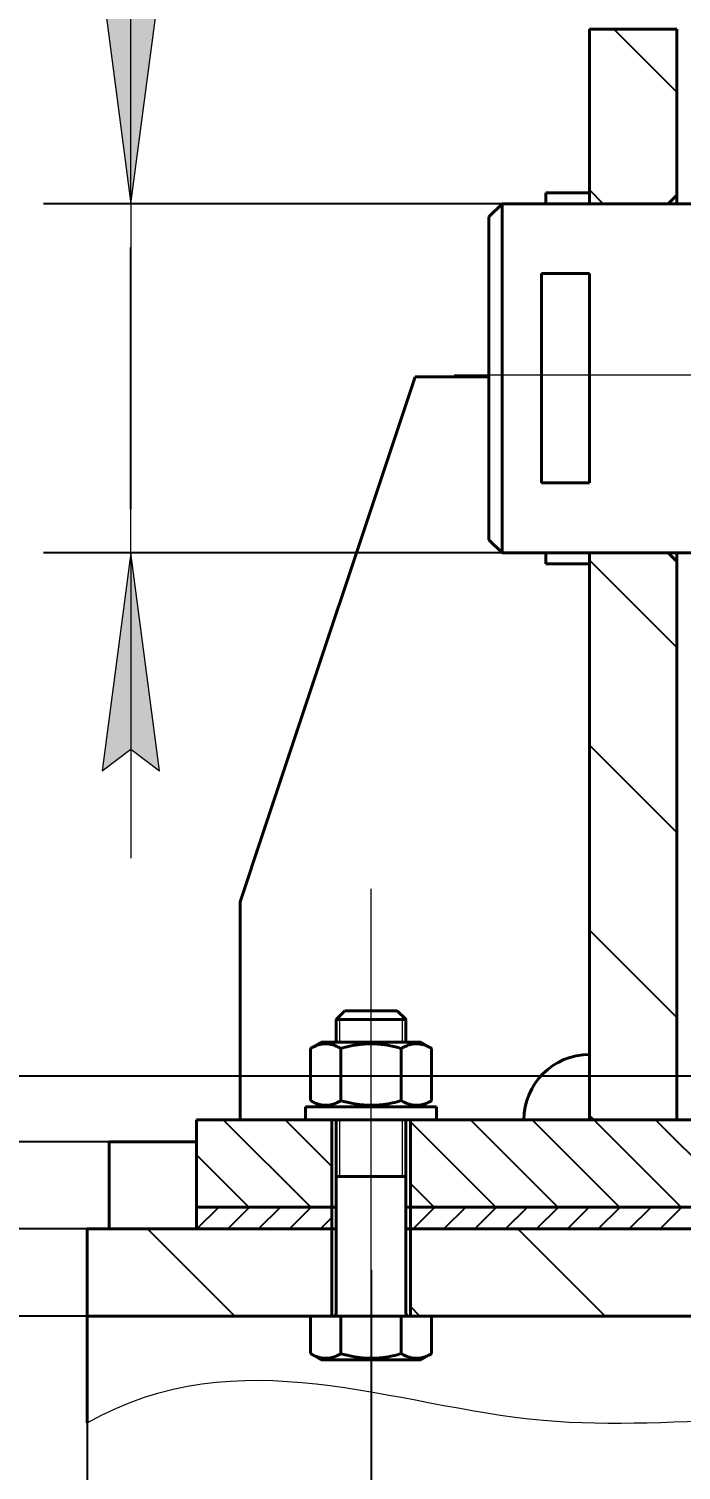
# Model space of a CAD drawing. Header units: millimetres. Extents: x 0 to 841, y 0 to 594.
# Drawn here: x 47.28 to 62.22, y 135.4 to 168.44 of the extents above; entities that cross this region are included whole.
import ezdxf

# ---------------------------------------------------------------- set-up
doc = ezdxf.new("R2010")
doc.units = ezdxf.units.MM
for name, pattern in [('K5LT_AXLED', [19.996264, 15.496264, -1.5, 1.5, -1.5]), ('K5LT_BASIC', [0]), ('K5LT_THIN', [0])]:
    doc.linetypes.add(name, pattern=pattern)
doc.layers.add('Системный слой', color=7, linetype='Continuous')
doc.styles.add('KDIMTEXTSTYLE', font='GOST_AU.SHX', dxfattribs={"width": 0.96, "oblique": 15, "height": 5})
doc.dimstyles.new('KDIMSTYLE (0.10)', dxfattribs={"dimtxt": 5, "dimasz": 1, "dimexe": 2, "dimexo": 0.0625, "dimgap": 1, "dimtad": 1, "dimlfac": 10, "dimtxsty": 'KDIMTEXTSTYLE', "dimsah": 1, "dimcen": 0.09, "dimdle": 1, "dimadec": 0, "dimazin": 0, "dimtfac": 0.667, "dimtmove": 0, "dimatfit": 3, "dimfxl": 1, "dimtvp": 1, "dimtolj": 1, "dimtzin": 0, "dimarcsym": 0})
pattern_1 = [(135, (0, 0), (-2.12132, -2.12132), [])]

# ---------------------------------------------------------------- blocks, each defined once
blk = doc.blocks.new('U301')
at = {"layer": 'Системный слой', "color": 150, "linetype": 'K5LT_BASIC', "lineweight": 40, "true_color": 0x0080ff}
for p, q in [((54.316, 141.429), (54.216, 141.429)), ((56.016, 141.429), (55.916, 141.429))]:
    blk.add_line(p, q, dxfattribs=at)
blk = doc.blocks.new('U312')
at = {"layer": 'Системный слой', "color": 150, "linetype": 'K5LT_BASIC', "lineweight": 40, "true_color": 0x0080ff}
for p, q in [((62.116, 164.629), (62.116, 164.429)), ((62.116, 156.429), (62.116, 156.229))]:
    blk.add_line(p, q, dxfattribs=at)
blk = doc.blocks.new('U335')
at = {"layer": 'Системный слой', "color": 150, "linetype": 'K5LT_BASIC', "lineweight": 40, "true_color": 0x0080ff}
for p, q in [((54.316, 140.929), (54.216, 140.929)), ((56.016, 140.929), (55.916, 140.929))]:
    blk.add_line(p, q, dxfattribs=at)
blk = doc.blocks.new('U337')
at = {"layer": 'Системный слой', "color": 150, "linetype": 'K5LT_BASIC', "lineweight": 40, "true_color": 0x0080ff}
for p, q in [((54.316, 145.209), (54.316, 145.729)), ((54.316, 138.989), (54.316, 143.429))]:
    blk.add_line(p, q, dxfattribs=at)
blk = doc.blocks.new('U338')
at = {"layer": 'Системный слой', "color": 150, "linetype": 'K5LT_BASIC', "lineweight": 40, "true_color": 0x0080ff}
for p, q in [((55.916, 145.209), (55.916, 145.729)), ((55.916, 138.989), (55.916, 143.429))]:
    blk.add_line(p, q, dxfattribs=at)
blk = doc.blocks.new('U339')
at = {"layer": 'Системный слой', "color": 150, "linetype": 'K5LT_BASIC', "lineweight": 40, "true_color": 0x0080ff}
for p, q in [((54.316, 145.729), (55.116, 145.729)), ((55.116, 145.729), (55.916, 145.729))]:
    blk.add_line(p, q, dxfattribs=at)
blk = doc.blocks.new('U340')
at = {"layer": 'Системный слой', "color": 150, "linetype": 'K5LT_BASIC', "lineweight": 40, "true_color": 0x0080ff}
for p, q in [((54.516, 145.929), (55.116, 145.929)), ((55.116, 145.929), (55.716, 145.929))]:
    blk.add_line(p, q, dxfattribs=at)
blk = doc.blocks.new('U341')
at = {"layer": 'Системный слой', "color": 7, "linetype": 'K5LT_THIN', "lineweight": 18}
for p, q in [((54.398, 145.209), (54.398, 145.729)), ((54.398, 142.129), (54.398, 143.429))]:
    blk.add_line(p, q, dxfattribs=at)
blk = doc.blocks.new('U342')
at = {"layer": 'Системный слой', "color": 7, "linetype": 'K5LT_THIN', "lineweight": 18}
for p, q in [((55.835, 145.209), (55.835, 145.729)), ((55.835, 142.129), (55.835, 143.429))]:
    blk.add_line(p, q, dxfattribs=at)
blk = doc.blocks.new('U343')
at = {"layer": 'Системный слой', "color": 150, "linetype": 'K5LT_BASIC', "lineweight": 40, "true_color": 0x0080ff}
for p, q in [((59.116, 164.679), (59.116, 164.429)), ((59.116, 156.429), (59.116, 156.179))]:
    blk.add_line(p, q, dxfattribs=at)
blk = doc.blocks.new('U352')
at = {"layer": 'Системный слой', "color": 150, "linetype": 'K5LT_BASIC', "lineweight": 40, "true_color": 0x0080ff}
for p, q in [((54.216, 140.929), (54.316, 140.929)), ((55.916, 140.929), (56.016, 140.929))]:
    blk.add_line(p, q, dxfattribs=at)
blk = doc.blocks.new('U353')
at = {"layer": 'Системный слой', "color": 150, "linetype": 'K5LT_BASIC', "lineweight": 40, "true_color": 0x0080ff}
for p, q in [((54.216, 141.429), (54.316, 141.429)), ((55.916, 141.429), (56.016, 141.429))]:
    blk.add_line(p, q, dxfattribs=at)
blk = doc.blocks.new('KDIMARROW_02')
at = {"layer": 'Системный слой'}
blk.add_hatch(color=0, dxfattribs=at).paths.add_polyline_path([(4.5, 0), (5, 0.658), (0, 0), (5, -0.658)])
at = {"layer": 'Системный слой', "color": 0, "linetype": 'K5LT_THIN', "lineweight": 18}
for p, q in [((5, 0.658), (0, 0)), ((4.5, 0), (5, 0.658)), ((0, 0), (-1, 0)), ((0, 0), (5, -0.658)), ((0, 0), (7, 0)), ((5, -0.658), (4.5, 0))]:
    blk.add_line(p, q, dxfattribs=at)
blk = doc.blocks.new('KDIMARROW_01')
at = {"layer": 'Системный слой'}
blk.add_hatch(color=0, dxfattribs=at).paths.add_polyline_path([(0, 0), (-5, 0.658), (-4.5, 0), (-5, -0.658)])
at = {"layer": 'Системный слой', "color": 0, "linetype": 'K5LT_THIN', "lineweight": 18}
for p, q in [((-4.5, 0), (-5, 0.658)), ((-5, 0.658), (0, 0)), ((0, 0), (-5, -0.658)), ((-5, -0.658), (-4.5, 0)), ((0, 0), (-1, 0))]:
    blk.add_line(p, q, dxfattribs=at)
blk = doc.blocks.new('KDIMARROW_13')
at = {"layer": 'Системный слой', "color": 0, "linetype": 'K5LT_THIN', "lineweight": 18}
for p, q in [((-1.061, 1.061), (1.061, -1.061)), ((0, 0), (-1, 0)), ((0, 0), (1, 0))]:
    blk.add_line(p, q, dxfattribs=at)

msp = doc.modelspace()

# ---------------------------------------------------------------- hatches: boundary and pattern name
at = {"layer": 'Системный слой'}
h = msp.add_hatch(dxfattribs=at)
h.set_pattern_fill('', angle=135, style=0, pattern_type=0)
h.set_pattern_definition(pattern_1)
h.paths.add_polyline_path([(62.11638, 143.42948), (62.11638, 149.96874), (60.11638, 149.96874), (60.11638, 143.42948)])
h.paths.add_polyline_path([(61.91638, 156.42948), (60.11638, 156.42948), (60.11638, 149.96874), (62.11638, 149.96874), (62.11638, 156.22948)])
h.paths.add_polyline_path([(60.11638, 164.42948), (61.91638, 164.42948), (62.11638, 164.62948), (62.11638, 168.42948), (60.11638, 168.42948)])
h = msp.add_hatch(dxfattribs=at)
h.set_pattern_fill('', angle=-45, style=0, pattern_type=0)
h.set_pattern_definition([(-45, (0, 0), (0.707107, 0.707107), [])])
h.paths.add_polyline_path([(86.21638, 143.42948), (56.01638, 143.42948), (56.01638, 141.42948), (86.21638, 141.42948)])
h.paths.add_polyline_path([(54.21638, 143.42948), (51.11638, 143.42948), (51.11638, 141.42948), (54.21638, 141.42948)])
h.paths.add_polyline_path([(91.11638, 143.42948), (88.01638, 143.42948), (88.01638, 141.42948), (91.11638, 141.42948)])
h = msp.add_hatch(dxfattribs=at)
h.set_pattern_fill('', angle=45, style=0, pattern_type=0)
h.set_pattern_definition([(45, (0, 0), (-0.3535534, 0.3535534), [])])
h.paths.add_polyline_path([(86.21638, 141.42948), (56.01638, 141.42948), (56.01638, 140.92948), (86.21638, 140.92948)])
h.paths.add_polyline_path([(91.11638, 141.42948), (88.01638, 141.42948), (88.01638, 140.92948), (91.11638, 140.92948)])
h.paths.add_polyline_path([(54.21638, 141.42948), (51.11638, 141.42948), (51.11638, 140.92948), (54.21638, 140.92948)])
h = msp.add_hatch(dxfattribs=at)
h.set_pattern_fill('', angle=135, style=0, pattern_type=0)
h.set_pattern_definition(pattern_1)
h.paths.add_polyline_path([(56.01638, 138.92948), (86.21638, 138.92948), (86.21638, 140.92948), (56.01638, 140.92948)])
h.paths.add_polyline_path([(88.01638, 138.92948), (95.61638, 138.92948), (95.61638, 140.92948), (88.01638, 140.92948)])
h.paths.add_polyline_path([(48.61638, 138.92948), (54.21638, 138.92948), (54.21638, 140.92948), (48.61638, 140.92948)])

# ---------------------------------------------------------------- linework, layer by layer
at = {"layer": 'Системный слой', "color": 150, "linetype": 'K5LT_BASIC', "lineweight": 40, "true_color": 0x0080ff}
for p, q in [((62.11638, 168.42948), (60.11638, 168.42948)), ((60.11638, 164.42948), (60.11638, 168.42948)), ((62.11638, 164.62948), (62.11638, 168.42948)), ((59.11638, 164.67948), (60.11638, 164.67948)), ((62.11638, 164.62948), (61.91638, 164.42948)), ((58.11638, 164.42948), (57.81638, 164.12948)), ((81.86638, 164.42948), (58.11638, 164.42948)), ((58.11638, 156.42948), (58.11638, 164.42948)), ((61.91638, 164.42948), (60.11638, 164.42948)), ((57.81638, 156.72948), (57.81638, 164.12948)), ((60.11638, 162.82948), (59.01638, 162.82948)), ((59.01638, 158.02948), (59.01638, 162.82948)), ((60.11638, 158.02948), (60.11638, 162.82948)), ((56.12732, 160.4623), (52.62947, 149.96874)), ((57.81638, 160.4623), (56.12732, 160.4623)), ((60.11638, 158.02948), (59.01638, 158.02948)), ((58.11638, 156.42948), (57.81638, 156.72948)), ((81.86638, 156.42948), (58.11638, 156.42948)), ((60.11638, 149.96874), (60.11638, 156.42948)), ((61.91638, 156.42948), (60.11638, 156.42948)), ((62.11638, 156.22948), (61.91638, 156.42948)), ((59.11638, 156.17948), (60.11638, 156.17948)), ((62.11638, 149.96874), (62.11638, 156.22948)), ((52.62947, 149.96874), (52.11638, 148.42948)), ((60.11638, 143.42948), (60.11638, 149.96874)), ((62.11638, 143.42948), (62.11638, 149.96874)), ((52.11638, 148.42948), (52.11638, 143.42948)), ((54.31638, 145.72948), (54.51638, 145.92948)), ((55.91638, 145.72948), (55.71638, 145.92948)), ((55.91638, 145.72948), (55.71638, 145.92948)), ((53.97638, 145.20948), (53.73074, 145.06766)), ((53.73074, 145.06766), (53.73074, 143.8713)), ((53.97638, 145.20948), (53.73076, 145.06767)), ((53.97638, 145.20948), (56.25638, 145.20948)), ((54.42356, 145.06766), (54.42356, 143.8713)), ((55.8092, 145.06766), (55.8092, 143.8713)), ((56.25638, 145.20948), (56.50202, 145.06766)), ((56.50202, 145.06766), (56.50202, 143.8713)), ((53.61638, 143.42948), (53.61638, 143.72948)), ((53.61638, 143.72948), (56.61638, 143.72948)), ((53.73074, 143.8713), (53.97638, 143.72948)), ((56.50202, 143.8713), (56.25638, 143.72948)), ((56.61638, 143.42948), (56.61638, 143.72948)), ((51.11638, 143.42948), (51.11638, 141.42948)), ((53.61638, 143.42948), (51.11638, 143.42948)), ((53.61638, 143.42948), (56.61638, 143.42948)), ((54.21638, 141.42948), (54.21638, 143.42948)), ((56.01638, 141.42948), (56.01638, 143.42948)), ((85.61638, 143.42948), (56.61638, 143.42948)), ((60.11638, 143.42948), (62.11638, 143.42948)), ((49.11638, 142.92948), (49.11638, 140.92948)), ((51.11638, 142.92948), (49.11638, 142.92948)), ((54.31638, 142.12948), (55.11638, 142.12948)), ((55.11638, 142.12948), (55.91638, 142.12948)), ((54.21638, 141.42948), (51.11638, 141.42948)), ((51.11638, 141.42948), (54.21638, 141.42948)), ((51.11638, 141.42948), (51.11638, 140.92948)), ((54.21638, 141.42948), (54.21638, 140.92948)), ((86.21638, 141.42948), (56.01638, 141.42948)), ((56.01638, 141.42948), (56.01638, 140.92948)), ((56.01638, 141.42948), (86.21638, 141.42948)), ((48.61638, 140.92948), (48.61638, 138.92948)), ((54.21638, 140.92948), (48.61638, 140.92948)), ((51.11638, 140.92948), (49.11638, 140.92948)), ((51.11638, 140.92948), (54.21638, 140.92948)), ((54.21638, 138.92948), (54.21638, 140.92948)), ((56.01638, 138.92948), (56.01638, 140.92948)), ((86.21638, 140.92948), (56.01638, 140.92948)), ((56.01638, 140.92948), (86.21638, 140.92948)), ((48.61638, 138.92948), (53.73074, 138.92948)), ((48.61638, 138.92948), (48.61638, 136.48584)), ((54.42356, 138.92948), (53.73074, 138.92948)), ((53.73074, 138.92948), (53.73074, 138.0713)), ((55.8092, 138.92948), (54.42356, 138.92948)), ((54.42356, 138.92948), (54.42356, 138.0713)), ((55.8092, 138.92948), (55.8092, 138.0713)), ((56.50202, 138.92948), (55.8092, 138.92948)), ((56.50202, 138.92948), (85.73074, 138.92948)), ((56.50202, 138.92948), (56.50202, 138.0713)), ((53.73074, 138.0713), (53.97638, 137.92948)), ((53.97638, 137.92948), (56.25638, 137.92948)), ((56.50202, 138.0713), (56.25638, 137.92948))]:
    msp.add_line(p, q, dxfattribs=at)
at = {"layer": 'Системный слой', "color": 30, "linetype": 'K5LT_AXLED', "lineweight": 18, "true_color": 0xff8000}
for p, q in [((83.36638, 160.49898), (57.01638, 160.49898)), ((55.11638, 137.98948), (55.11638, 148.72948))]:
    msp.add_line(p, q, dxfattribs=at)
at = {"layer": 'Системный слой', "color": 7, "linetype": 'K5LT_THIN', "lineweight": 18}
for p, q in [((54.39757, 145.72948), (54.39757, 145.81067)), ((55.83519, 145.72948), (55.83519, 145.81067))]:
    msp.add_line(p, q, dxfattribs=at)
at = {"layer": 'Системный слой', "color": 150, "linetype": 'K5LT_BASIC', "lineweight": 40, "true_color": 0x0080ff}
for centre, radius, start, end in [((60.11638, 143.42948), 1.5, 90, 180), ((54.25638, 138.98948), 0.06, 270, 0), ((55.97638, 138.98948), 0.06, 180, 270)]:
    msp.add_arc(centre, radius, start, end, dxfattribs=at)
for points, knots in [([(54.42356, 145.06766), (54.39664, 145.0832), (54.35207, 145.1067), (54.2933, 145.13185), (54.25322, 145.14595), (54.21491, 145.15722), (54.17598, 145.16615), (54.13128, 145.17261), (54.0891, 145.17526), (54.04869, 145.17455), (54.01009, 145.17097), (53.97267, 145.16484), (53.92998, 145.15492), (53.87103, 145.13647), (53.80253, 145.10709), (53.75248, 145.08021), (53.73074, 145.06766)], [0, 0, 0, 0, 2.03197676, 3.33971817, 4.35691028, 4.98286377, 6.14673398, 7.19733448, 8.23107414, 9.20464301, 10.12610383, 11.03238569, 11.92740894, 13.24282625, 15.35658079, 17, 17, 17, 17]), ([(55.8092, 145.06766), (55.76191, 145.08131), (55.69209, 145.09993), (55.57492, 145.1267), (55.4882, 145.14306), (55.3919, 145.15722), (55.31405, 145.16615), (55.22464, 145.17261), (55.13753, 145.17534), (55.05671, 145.17448), (54.96708, 145.17015), (54.87083, 145.1614), (54.75073, 145.14449), (54.60119, 145.11553), (54.48912, 145.08659), (54.42356, 145.06766)], [0, 0, 0, 0, 1.67981626, 2.46425431, 4.10062144, 4.68975414, 5.78516139, 6.77396186, 7.74689331, 8.75724699, 9.53045066, 10.80829449, 12.05516695, 13.66764409, 16, 16, 16, 16]), ([(56.50202, 145.06766), (56.4751, 145.0832), (56.43053, 145.1067), (56.37176, 145.13185), (56.33168, 145.14595), (56.29337, 145.15722), (56.25444, 145.16615), (56.20974, 145.17261), (56.16756, 145.17526), (56.12715, 145.17455), (56.08855, 145.17097), (56.05113, 145.16484), (56.00844, 145.15492), (55.94949, 145.13647), (55.88099, 145.10709), (55.83094, 145.08021), (55.8092, 145.06766)], [0, 0, 0, 0, 2.03197676, 3.33971817, 4.35691028, 4.98286377, 6.14673398, 7.19733448, 8.23107414, 9.20464301, 10.12610383, 11.03238569, 11.92740894, 13.24282625, 15.35658079, 17, 17, 17, 17]), ([(53.73074, 143.8713), (53.75766, 143.85576), (53.80222, 143.83226), (53.86099, 143.80711), (53.90108, 143.79301), (53.93939, 143.78174), (53.97832, 143.77281), (54.02302, 143.76635), (54.06519, 143.7637), (54.1056, 143.76441), (54.14421, 143.76799), (54.18163, 143.77412), (54.22432, 143.78404), (54.28327, 143.80249), (54.35177, 143.83188), (54.40182, 143.85875), (54.42356, 143.8713)], [0, 0, 0, 0, 2.03197676, 3.33971817, 4.35691028, 4.98286377, 6.14673398, 7.19733448, 8.23107414, 9.20464301, 10.12610383, 11.03238569, 11.92740894, 13.24282625, 15.35658079, 17, 17, 17, 17]), ([(54.42356, 143.8713), (54.47085, 143.85765), (54.54067, 143.83903), (54.65784, 143.81226), (54.74456, 143.7959), (54.84086, 143.78174), (54.91871, 143.77281), (55.00812, 143.76635), (55.09523, 143.76362), (55.17605, 143.76448), (55.26568, 143.76881), (55.36193, 143.77756), (55.48203, 143.79447), (55.63157, 143.82343), (55.74363, 143.85237), (55.8092, 143.8713)], [0, 0, 0, 0, 1.67981626, 2.46425431, 4.10062144, 4.68975414, 5.78516139, 6.77396186, 7.74689331, 8.75724699, 9.53045066, 10.80829449, 12.05516695, 13.66764409, 16, 16, 16, 16]), ([(55.8092, 143.8713), (55.83612, 143.85576), (55.88069, 143.83226), (55.93946, 143.80711), (55.97954, 143.79301), (56.01785, 143.78174), (56.05678, 143.77281), (56.10148, 143.76635), (56.14366, 143.7637), (56.18406, 143.76441), (56.22267, 143.76799), (56.26009, 143.77412), (56.30278, 143.78404), (56.36173, 143.80249), (56.43023, 143.83188), (56.48028, 143.85875), (56.50202, 143.8713)], [0, 0, 0, 0, 2.03197676, 3.33971817, 4.35691028, 4.98286377, 6.14673398, 7.19733448, 8.23107414, 9.20464301, 10.12610383, 11.03238569, 11.92740894, 13.24282625, 15.35658079, 17, 17, 17, 17]), ([(53.73074, 138.0713), (53.75766, 138.05576), (53.80222, 138.03226), (53.86099, 138.00711), (53.90108, 137.99301), (53.93939, 137.98174), (53.97832, 137.97281), (54.02302, 137.96635), (54.06519, 137.9637), (54.1056, 137.96441), (54.14421, 137.96799), (54.18163, 137.97412), (54.22432, 137.98404), (54.28327, 138.00249), (54.35177, 138.03188), (54.40182, 138.05875), (54.42356, 138.0713)], [0, 0, 0, 0, 2.03197676, 3.33971817, 4.35691028, 4.98286377, 6.14673398, 7.19733448, 8.23107414, 9.20464301, 10.12610383, 11.03238569, 11.92740894, 13.24282625, 15.35658079, 17, 17, 17, 17]), ([(54.42356, 138.0713), (54.47085, 138.05765), (54.54067, 138.03903), (54.65784, 138.01226), (54.74456, 137.9959), (54.84086, 137.98174), (54.91871, 137.97281), (55.00812, 137.96635), (55.09523, 137.96362), (55.17605, 137.96448), (55.26568, 137.96881), (55.36193, 137.97756), (55.48203, 137.99447), (55.63157, 138.02343), (55.74363, 138.05237), (55.8092, 138.0713)], [0, 0, 0, 0, 1.67981626, 2.46425431, 4.10062144, 4.68975414, 5.78516139, 6.77396186, 7.74689331, 8.75724699, 9.53045066, 10.80829449, 12.05516695, 13.66764409, 16, 16, 16, 16]), ([(55.8092, 138.0713), (55.83612, 138.05576), (55.88069, 138.03226), (55.93946, 138.00711), (55.97954, 137.99301), (56.01785, 137.98174), (56.05678, 137.97281), (56.10148, 137.96635), (56.14366, 137.9637), (56.18406, 137.96441), (56.22267, 137.96799), (56.26009, 137.97412), (56.30278, 137.98404), (56.36173, 138.00249), (56.43023, 138.03188), (56.48028, 138.05875), (56.50202, 138.0713)], [0, 0, 0, 0, 2.03197676, 3.33971817, 4.35691028, 4.98286377, 6.14673398, 7.19733448, 8.23107414, 9.20464301, 10.12610383, 11.03238569, 11.92740894, 13.24282625, 15.35658079, 17, 17, 17, 17])]:
    msp.add_open_spline(points, degree=3, knots=knots, dxfattribs=at)
at = {"layer": 'Системный слой', "color": 7, "linetype": 'K5LT_THIN', "lineweight": 18}
msp.add_open_spline([(48.61638, 136.48584), (52.13101, 138.47172), (57.16826, 136.12448), (64.45082, 136.70819), (71.58596, 136.39461), (78.35228, 136.57149), (91.52959, 136.19726), (108.72835, 142.95636), (123.71585, 136.16131), (132.73859, 136.48584)], degree=3, knots=[0, 0, 0, 0, 1.11182911, 1.61786616, 2.33503591, 3.05220566, 4.32745447, 6.12928118, 9, 9, 9, 9], dxfattribs=at)

# ---------------------------------------------------------------- block references
at = {"layer": 'Системный слой'}
for name in ['U343', 'U312', 'U337', 'U339', 'U341', 'U340', 'U342', 'U338', 'U301', 'U353', 'U335', 'U352']:
    msp.add_blockref(name, (0, 0), dxfattribs=at)

# ---------------------------------------------------------------- dimensions: what is measured, and where the dimension line sits
at = {"layer": 'Системный слой', "color": 7}
for base, p1, p2, location, override in [((49.61638, 164.42948), (79.91638, 156.42948), (80.11638, 164.42948), (57.02139, 180.10534), {"dimexo": 0, "dimtoh": 1, "dimpost": '\\H3.5;\\W0.965;\\Q15;∅<>\\H3.5;\\W0.965;\\Q15;\\Q15;f9*', "dimblk1": 'KDIMARROW_02', "dimblk2": 'KDIMARROW_02', "dimse1": 0, "dimse2": 0, "dimclrt": 7, "dimtmove": 1, "dimtolj": 1}), ((26.63761, 176.42948), (70.61638, 144.42948), (70.61638, 176.42948), (26.63761, 160.42948), {"dimexo": 0, "dimpost": '\\H3.5;\\W0.965;\\Q15;∅<>\\H3.5;\\W0.965;\\Q15;\\Q15;*', "dimblk1": 'KDIMARROW_01', "dimblk2": 'KDIMARROW_01', "dimse1": 0, "dimse2": 0, "dimclrt": 7, "dimtolj": 1}), ((45.29855, 142.92948), (49.11638, 140.92948), (49.11638, 142.92948), (38.97059, 139.67948), {"dimexo": 0, "dimtoh": 1, "dimpost": '\\H3.5;\\W0.965;\\Q15;<>\\H3.5;\\W0.965;\\Q15;\\Q15;', "dimblk1": 'KDIMARROW_13', "dimblk2": 'KDIMARROW_13', "dimse1": 0, "dimse2": 0, "dimclrt": 7, "dimtmove": 1, "dimtolj": 1}), ((45.29855, 140.92948), (48.61638, 138.92948), (48.61638, 140.92948), (38.97059, 131.68664), {"dimexo": 0, "dimtoh": 1, "dimpost": '\\H3.5;\\W0.965;\\Q15;<>\\H3.5;\\W0.965;\\Q15;\\Q15;*', "dimblk1": 'KDIMARROW_13', "dimblk2": 'KDIMARROW_13', "dimse1": 0, "dimse2": 0, "dimclrt": 7, "dimtmove": 1, "dimtolj": 1})]:
    msp.add_linear_dim(base=base, p1=p1, p2=p2, angle=90, location=location, dimstyle='KDIMSTYLE (0.10)', override=override, dxfattribs=at).render()
for base, p1, p2, location, override in [((48.61638, 128.48286), (55.11638, 139.98948), (48.61638, 140.92948), (51.86638, 128.48286), {"dimexo": 0, "dimpost": '\\H3.5;\\W0.965;\\Q15;<>', "dimblk1": 'KDIMARROW_02', "dimblk2": 'KDIMARROW_02', "dimse1": 0, "dimse2": 0, "dimclrt": 7, "dimtolj": 1}), ((55.11638, 128.48286), (87.11638, 138.98948), (55.11638, 139.98948), (71.11638, 128.48286), {"dimexo": 0, "dimpost": '\\H3.5;\\W0.965;\\Q15;<>', "dimblk1": 'KDIMARROW_01', "dimblk2": 'KDIMARROW_01', "dimse1": 0, "dimse2": 0, "dimclrt": 7, "dimtolj": 1})]:
    msp.add_linear_dim(base=base, p1=p1, p2=p2, location=location, dimstyle='KDIMSTYLE (0.10)', override=override, dxfattribs=at).render()

doc.saveas('drawing.dxf')
